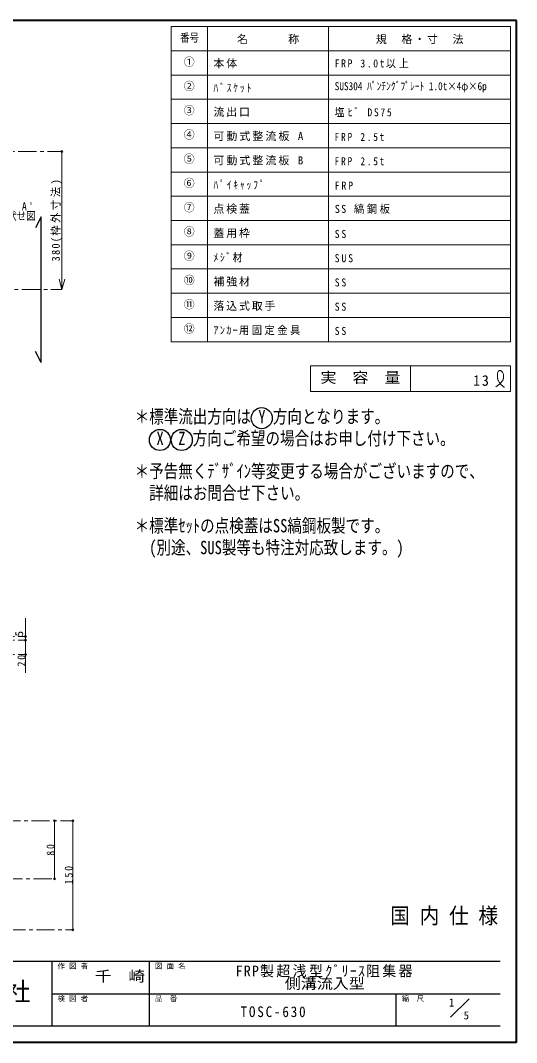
# Model space of a CAD drawing. Units: millimetres at full size, sheet at 1:5. Extents: x -1051 to 974, y -705 to 700.
# Drawn here: x 292 to 974, y -705 to 700 of the extents above; entities that cross this region are included whole.
import ezdxf
from ezdxf.enums import TextEntityAlignment as Align

# ---------------------------------------------------------------- set-up
doc = ezdxf.new("R2010")
doc.units = ezdxf.units.MM
doc.header["$LTSCALE"] = 5
doc.header["$PDMODE"] = 32
doc.header["$PDSIZE"] = 2.5
doc.linetypes.add('CHAIN1', pattern=[8, 5, -1, 1, -1])
doc.layers.add('0-0____1', color=4, linetype='Continuous', lineweight=9)
doc.styles.add('ＭＳ ゴシック', font='')
doc.styles.get('ＭＳ ゴシック').set_extended_font_data('MS Gothic')

msp = doc.modelspace()

# ---------------------------------------------------------------- linework, layer by layer
at = {"layer": '0-0____1', "color": 1, "lineweight": 40}
for p, q in [((973.928, 699.728), (-1051.072, 699.728)), ((973.928, -705.272), (973.928, 699.728)), ((973.928, -705.272), (-1051.072, -705.272))]:
    msp.add_line(p, q, dxfattribs=at)
at = {"layer": '0-0____1', "color": 3, "lineweight": 18}
for p, q in [((498.928, 258.062), (498.928, 691.395)), ((965.594, 691.395), (498.928, 691.395)), ((548.928, 258.062), (548.928, 691.395)), ((715.594, 258.062), (715.594, 691.395)), ((965.594, 258.062), (965.594, 691.395)), ((965.594, 658.062), (498.928, 658.062)), ((965.594, 624.728), (498.928, 624.728)), ((965.594, 591.395), (498.928, 591.395)), ((965.594, 558.062), (498.928, 558.062)), ((965.594, 524.728), (498.928, 524.728)), ((965.594, 491.395), (498.928, 491.395)), ((965.594, 458.062), (498.928, 458.062)), ((965.594, 424.728), (498.928, 424.728)), ((965.594, 391.395), (498.928, 391.395)), ((965.594, 358.062), (498.928, 358.062)), ((965.594, 324.728), (498.928, 324.728)), ((965.594, 291.395), (498.928, 291.395)), ((965.594, 258.062), (498.928, 258.062)), ((690.594, 224.728), (965.594, 224.728)), ((690.594, 189.728), (690.594, 224.728)), ((828.094, 189.728), (828.094, 224.728)), ((965.594, 224.728), (965.594, 189.728)), ((690.594, 189.728), (965.594, 189.728))]:
    msp.add_line(p, q, dxfattribs=at)
at = {"layer": '0-0____1', "linetype": 'CHAIN1'}
for p, q in [((208.928, 519.728), (348.928, 519.728)), ((-506.072, 329.728), (348.928, 329.728)), ((208.928, -147.072), (298.928, -147.072)), ((208.928, -152.072), (298.928, -152.072)), ((208.928, -172.072), (298.928, -172.072)), ((186.928, -400.272), (363.928, -400.272)), ((109.928, -480.272), (338.928, -480.272)), ((153.928, -550.272), (363.928, -550.272))]:
    msp.add_line(p, q, dxfattribs=at)
at = {"layer": '0-0____1'}
for p, q in [((348.928, 329.728), (348.928, 519.728)), ((348.928, 329.728), (345.045, 344.217)), ((348.928, 329.728), (352.81, 344.217)), ((338.928, -400.272), (338.928, -480.272)), ((363.928, -400.272), (363.928, -550.272))]:
    msp.add_line(p, q, dxfattribs=at)
at = {"layer": '0-0____1', "color": 5, "lineweight": 25}
for p, q in [((320.261, 429.728), (312.761, 414.728)), ((320.261, 229.728), (320.261, 429.728)), ((320.261, 229.728), (312.761, 244.728))]:
    msp.add_line(p, q, dxfattribs=at)
at = {"layer": '0-0____1', "color": 6, "lineweight": 25}
for p, q in [((-38.572, -593.486), (951.428, -593.486)), ((335.356, -682.772), (335.356, -593.486)), ((469.285, -682.772), (469.285, -593.486)), ((335.356, -638.129), (951.428, -638.129)), ((808.57, -682.772), (808.57, -638.129)), ((951.428, -682.772), (-38.572, -682.772))]:
    msp.add_line(p, q, dxfattribs=at)
at = {"layer": '0-0____1', "color": 7, "lineweight": 18}
msp.add_line((883.317, -670.525), (908.57, -645.272), dxfattribs=at)
at = {"layer": '0-0____1'}
for points in [[(945.411, 196.217), (945.939, 196.573), (946.848, 197.192), (947.752, 197.821), (948.647, 198.468), (949.531, 199.139), (950.401, 199.841), (950.897, 200.266), (951.487, 200.797), (952.468, 201.761), (953.382, 202.785), (954.204, 203.867), (954.91, 205.008), (955.476, 206.207), (955.73, 206.928), (955.87, 207.431), (956.048, 208.316), (956.151, 209.221), (956.185, 210.14), (956.155, 211.068), (956.067, 212.002), (955.991, 212.544), (955.91, 213.023), (955.733, 213.84), (955.5, 214.635), (955.199, 215.397), (954.819, 216.112), (954.35, 216.768), (954.032, 217.116), (953.812, 217.323), (953.402, 217.65), (952.956, 217.931), (952.481, 218.157), (951.983, 218.319), (951.465, 218.408), (951.159, 218.422), (950.895, 218.412), (950.44, 218.346), (949.997, 218.223), (949.576, 218.047)], [(949.576, 218.047), (949.189, 217.822), (948.849, 217.552), (948.677, 217.377), (948.441, 217.065), (948.152, 216.457), (947.984, 215.779), (947.905, 215.049), (947.884, 214.288), (947.89, 213.514), (947.893, 213.067), (947.888, 212.463), (947.858, 211.446), (947.824, 210.456), (947.809, 209.488), (947.836, 208.537), (947.93, 207.599), (948.024, 207.058), (948.135, 206.581), (948.386, 205.764), (948.704, 204.958), (949.078, 204.167), (949.501, 203.395), (949.963, 202.647), (950.244, 202.225), (950.461, 201.915), (950.846, 201.392), (951.241, 200.881), (951.646, 200.378), (952.06, 199.879), (952.48, 199.381), (952.726, 199.09), (952.99, 198.781), (953.452, 198.249), (953.93, 197.734), (954.429, 197.247), (954.956, 196.802), (955.517, 196.412), (955.861, 196.217), (956.012, 196.141)], [(956.012, 196.141), (956.279, 196.02), (956.552, 195.909), (956.83, 195.807), (957.111, 195.71), (957.394, 195.617), (957.559, 195.564)], [(298.928, -122.072), (298.928, -152.072), (298.928, -197.072)]]:
    msp.add_lwpolyline(points, dxfattribs=at)
at = {"layer": '0-0____1', "color": 5, "lineweight": 25}
for centre in [(623.678, 153.062), (483.678, 123.062), (513.678, 123.062)]:
    msp.add_circle(centre, 14.5, dxfattribs=at)
at = {"layer": '0-0____1'}
for p in [(348.928, 519.728), (298.928, -147.072), (298.928, -152.072), (298.928, -172.072), (338.928, -400.272), (363.928, -400.272), (338.928, -480.272), (363.928, -550.272)]:
    msp.add_point(p, dxfattribs=at)

# ---------------------------------------------------------------- texts
at = {"layer": '0-0____1', "color": 7, "style": 'ＭＳ ゴシック'}
for s, height, width, p in [('番号', 11, 0.85, (511.428, 667.228)), ('SUS304 ﾊﾟﾝﾁﾝｸﾞﾌﾟﾚｰﾄ 1.0t×4φ×6p', 11, 0.85, (723.928, 600.562)), ('標準点検蓋伏せ図', 11, 0.85, (208.261, 422.228)), ('実\u3000容\u3000量', 14.66, 1.1, (704.344, 197.228)), ('＊標準流出方向は Y 方向となります。', 18.33, 0.8, (448.928, 140.562)), (' X  Z 方向ご希望の場合はお申し付け下さい。', 18.33, 0.8, (468.928, 110.562)), ('＊予告無くﾃﾞｻﾞｲﾝ等変更する場合がございますので、', 18.33, 0.8, (448.928, 65.562)), ('詳細はお問合せ下さい。', 18.33, 0.8, (468.928, 35.562)), ('＊標準ｾｯﾄの点検蓋はSS縞鋼板製です。', 18.33, 0.8, (448.928, -9.438)), ('(別途、SUS製等も特注対応致します。)', 18.33, 0.8, (468.928, -39.438)), ('国 内 仕 様', 21.99, 0.9, (800.178, -548.486)), ('千\u3000崎', 14.66, 1.15, (394.285, -625.807)), ('側溝流入型', 14.66, 1.1, (655.356, -635.807)), ('工業株式会社', 25.66, 0.95, (105.892, -655.629))]:
    msp.add_text(s, height=height, dxfattribs=dict(at, width=width)).set_placement(p, align=Align.BOTTOM_LEFT)
for s, height, p in [('①', 11, (516.428, 633.895)), ('②', 11, (516.428, 600.562)), ('③', 11, (516.428, 567.228)), ('④', 11, (516.428, 533.895)), ('⑤', 11, (516.428, 500.562)), ('⑥', 11, (516.428, 467.228)), ('⑦', 11, (516.428, 433.895)), ('⑧', 11, (516.428, 400.562)), ('⑨', 11, (516.428, 367.228)), ('⑩', 11, (516.428, 333.895)), ('⑪', 11, (516.428, 300.562)), ('⑫', 11, (516.428, 267.228)), ('作 図 者', 7.331, (342.856, -605.986)), ('図 面 名', 7.331, (476.785, -605.986)), ('検 図 者', 7.331, (342.856, -650.629)), ('品\u3000番', 7.331, (476.785, -650.629)), ('縮\u3000尺', 7.331, (816.07, -650.629)), ('1', 11, (880.777, -659.033)), ('5', 11, (901.137, -676.723))]:
    msp.add_text(s, height=height, dxfattribs=at).set_placement(p, align=Align.BOTTOM_LEFT)
msp.add_text('5', height=11, rotation=90, dxfattribs=at).set_placement((298.928, -147.072), align=Align.BOTTOM_LEFT)
at = {"layer": '0-0____1', "color": 7, "attachment_point": 7, "style": 'ＭＳ ゴシック'}
for s, insert, char_height in [('\\T1.17;名\u3000\u3000\u3000称', (589.761, 667.228), 11), ('\\T1.17;規\u3000格・寸\u3000法', (780.594, 667.228), 11), ('\\T1.17;本体', (557.261, 633.895), 11), ('\\T1.31;\\W0.9;FRP\\~3.0t以上', (723.928, 633.895), 11), ('\\T1.39;\\W0.85;ﾊﾞｽｹｯﾄ', (557.261, 600.562), 11), ('\\T1.17;流出口', (557.261, 567.228), 11), ('\\T1.33;\\W0.9;塩ﾋﾞ\\~DS75', (723.928, 567.228), 11), ('\\T1.19;可動式整流板\\~A', (557.261, 533.895), 11), ('\\T1.39;\\W0.85;FRP\\~2.5t', (723.928, 533.895), 11), ('\\T1.19;可動式整流板\\~B', (557.261, 500.562), 11), ('\\T1.39;\\W0.85;FRP\\~2.5t', (723.928, 500.562), 11), ('\\T1.39;\\W0.85;ﾊﾟｲｷｬｯﾌﾟ', (557.261, 467.228), 11), ('\\T1.38;\\W0.9;FRP', (723.928, 467.228), 11), ("\\T1.36;\\W0.9;A'", (293.928, 438.728), 11), ('\\T1.17;点検蓋', (557.261, 433.895), 11), ('\\T1.24;\\W0.95;SS\\~縞鋼板', (723.928, 433.895), 11), ('\\T1.17;蓋用枠', (557.261, 400.562), 11), ('\\T1.36;\\W0.9;SS', (723.928, 400.562), 11), ('\\T1.3;\\W0.9;ﾒｼﾞ材', (557.261, 367.228), 11), ('\\T1.38;\\W0.9;SUS', (723.928, 367.228), 11), ('\\T1.17;補強材', (557.261, 333.895), 11), ('\\T1.36;\\W0.9;SS', (723.928, 333.895), 11), ('\\T1.17;落込式取手', (557.261, 300.562), 11), ('\\T1.36;\\W0.9;SS', (723.928, 300.562), 11), ('\\T1.23;\\W0.95;ｱﾝｶｰ用固定金具', (557.261, 267.228), 11), ('\\T1.36;\\W0.9;SS', (723.928, 267.228), 11), ('\\T1.27;\\W0.95;13', (914.344, 197.228), 14.66), ('\\T1.18;\\W0.95;FRP製超浅型ｸﾞﾘｰｽ阻集器', (587.856, -615.807), 14.66), ('\\T1.28;\\W0.9;TOSC-630', (594.553, -670.45), 14.66)]:
    msp.add_mtext(s, dxfattribs=dict(at, insert=insert, char_height=char_height))
at = {"layer": '0-0____1', "color": 7, "char_height": 11, "attachment_point": 7, "rotation": 90, "style": 'ＭＳ ゴシック'}
for s, insert in [('\\T1.24;\\W0.95;380(枠外寸法)', (348.928, 368.478)), ('\\T1.36;\\W0.9;20', (298.928, -188.322)), ('\\T1.36;\\W0.9;80', (338.928, -448.397)), ('\\T1.38;\\W0.9;150', (363.928, -487.772))]:
    msp.add_mtext(s, dxfattribs=dict(at, insert=insert))

doc.saveas('drawing.dxf')
